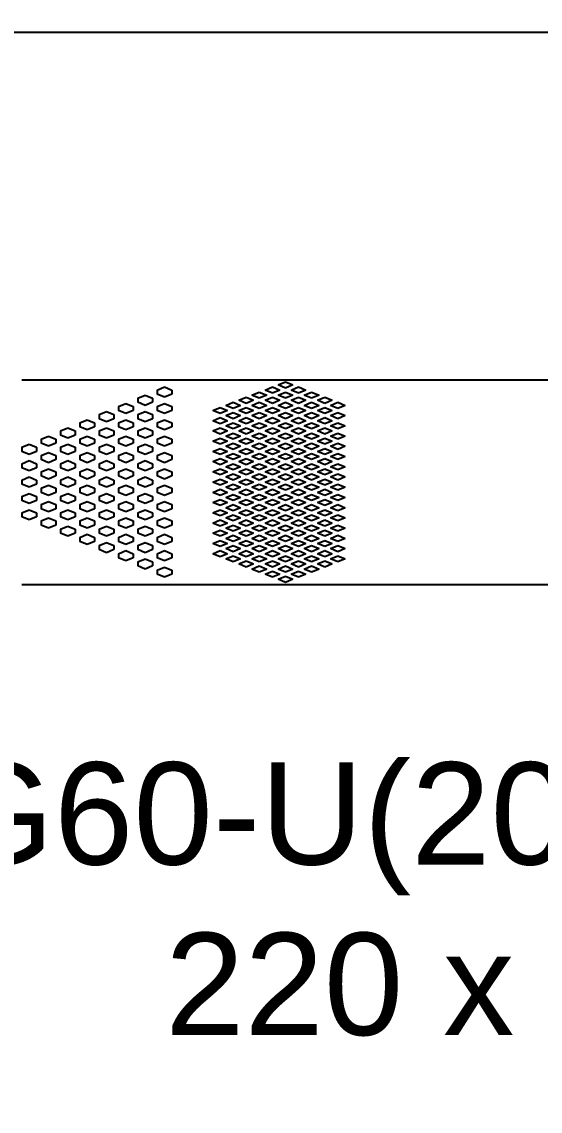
# Model space of a CAD drawing. Header units: inches. Extents: x -271009 to 5700, y -37000 to 38138.
# Drawn here: x -133143 to -130570, y -22660 to -17255 of the extents above; entities that cross this region are included whole.
import ezdxf

# ---------------------------------------------------------------- set-up
doc = ezdxf.new("R2010")
doc.units = ezdxf.units.IN
doc.header["$MEASUREMENT"] = 0
doc.styles.get("Standard").update_dxf_attribs({"font": 'arial.ttf'})

msp = doc.modelspace()

# ---------------------------------------------------------------- linework, layer by layer
for p, q in [((-133143, -19031.3), (-130186.6, -19031.3)), ((-132471.5, -19082), (-132435, -19066.8)), ((-132435, -19066.8), (-132398.5, -19082)), ((-131935.6, -19082), (-131899.1, -19066.8)), ((-131899.1, -19066.8), (-131862.5, -19082)), ((-131870.7, -19056.6), (-131834.1, -19041.4)), ((-131834.1, -19071.9), (-131870.7, -19056.6)), ((-131834.1, -19041.4), (-131797.6, -19056.6)), ((-131797.6, -19056.6), (-131834.1, -19071.9)), ((-131805.7, -19082), (-131769.2, -19066.8)), ((-131769.2, -19066.8), (-131732.6, -19082)), ((-132567.4, -19122.6), (-132530.9, -19107.4)), ((-132567.4, -19122.6), (-132567.4, -19142.9)), ((-132530.9, -19107.4), (-132494.4, -19122.6)), ((-132494.4, -19122.6), (-132494.4, -19142.9)), ((-132471.5, -19082), (-132471.5, -19102.3)), ((-132435, -19117.5), (-132471.5, -19102.3)), ((-132398.5, -19102.3), (-132435, -19117.5)), ((-132398.5, -19082), (-132398.5, -19102.3)), ((-132065.5, -19132.8), (-132029, -19117.5)), ((-132029, -19148), (-132065.5, -19132.8)), ((-132029, -19117.5), (-131992.5, -19132.8)), ((-131992.5, -19132.8), (-132029, -19148)), ((-132000.6, -19107.4), (-131964, -19092.2)), ((-131964, -19122.6), (-132000.6, -19107.4)), ((-131964, -19092.2), (-131927.5, -19107.4)), ((-131927.5, -19107.4), (-131964, -19122.6)), ((-131899.1, -19097.2), (-131935.6, -19082)), ((-131935.6, -19132.8), (-131899.1, -19117.5)), ((-131899.1, -19148), (-131935.6, -19132.8)), ((-131862.5, -19082), (-131899.1, -19097.2)), ((-131899.1, -19117.5), (-131862.5, -19132.8)), ((-131862.5, -19132.8), (-131899.1, -19148)), ((-131870.7, -19107.4), (-131834.1, -19092.2)), ((-131834.1, -19122.6), (-131870.7, -19107.4)), ((-131834.1, -19092.2), (-131797.6, -19107.4)), ((-131797.6, -19107.4), (-131834.1, -19122.6)), ((-131769.2, -19097.2), (-131805.7, -19082)), ((-131805.7, -19132.8), (-131769.2, -19117.5)), ((-131769.2, -19148), (-131805.7, -19132.8)), ((-131732.6, -19082), (-131769.2, -19097.2)), ((-131769.2, -19117.5), (-131732.6, -19132.8)), ((-131732.6, -19132.8), (-131769.2, -19148)), ((-131740.7, -19107.4), (-131704.2, -19092.2)), ((-131704.2, -19122.6), (-131740.7, -19107.4)), ((-131704.2, -19092.2), (-131667.7, -19107.4)), ((-131667.7, -19107.4), (-131704.2, -19122.6)), ((-131675.8, -19132.8), (-131639.2, -19117.5)), ((-131639.2, -19148), (-131675.8, -19132.8)), ((-131639.2, -19117.5), (-131602.7, -19132.8)), ((-131602.7, -19132.8), (-131639.2, -19148)), ((-132663.4, -19163.2), (-132626.8, -19148)), ((-132663.4, -19163.2), (-132663.4, -19183.5)), ((-132626.8, -19198.7), (-132663.4, -19183.5)), ((-132626.8, -19148), (-132590.3, -19163.2)), ((-132590.3, -19183.5), (-132626.8, -19198.7)), ((-132590.3, -19163.2), (-132590.3, -19183.5)), ((-132530.9, -19158.1), (-132567.4, -19142.9)), ((-132494.4, -19142.9), (-132530.9, -19158.1)), ((-132471.5, -19163.2), (-132435, -19148)), ((-132471.5, -19163.2), (-132471.5, -19183.5)), ((-132435, -19198.7), (-132471.5, -19183.5)), ((-132435, -19148), (-132398.5, -19163.2)), ((-132398.5, -19183.5), (-132435, -19198.7)), ((-132398.5, -19163.2), (-132398.5, -19183.5)), ((-132195.5, -19183.5), (-132158.9, -19168.3)), ((-132158.9, -19198.7), (-132195.5, -19183.5)), ((-132158.9, -19168.3), (-132122.4, -19183.5)), ((-132122.4, -19183.5), (-132158.9, -19198.7)), ((-132130.5, -19158.1), (-132094, -19142.9)), ((-132094, -19173.4), (-132130.5, -19158.1)), ((-132094, -19142.9), (-132057.4, -19158.1)), ((-132057.4, -19158.1), (-132094, -19173.4)), ((-132065.5, -19183.5), (-132029, -19168.3)), ((-132029, -19198.7), (-132065.5, -19183.5)), ((-132029, -19168.3), (-131992.5, -19183.5)), ((-131992.5, -19183.5), (-132029, -19198.7)), ((-132000.6, -19158.1), (-131964, -19142.9)), ((-131964, -19173.4), (-132000.6, -19158.1)), ((-131964, -19142.9), (-131927.5, -19158.1)), ((-131927.5, -19158.1), (-131964, -19173.4)), ((-131935.6, -19183.5), (-131899.1, -19168.3)), ((-131899.1, -19198.7), (-131935.6, -19183.5)), ((-131899.1, -19168.3), (-131862.5, -19183.5)), ((-131862.5, -19183.5), (-131899.1, -19198.7)), ((-131870.7, -19158.1), (-131834.1, -19142.9)), ((-131834.1, -19173.4), (-131870.7, -19158.1)), ((-131834.1, -19142.9), (-131797.6, -19158.1)), ((-131797.6, -19158.1), (-131834.1, -19173.4)), ((-131805.7, -19183.5), (-131769.2, -19168.3)), ((-131769.2, -19198.7), (-131805.7, -19183.5)), ((-131769.2, -19168.3), (-131732.6, -19183.5)), ((-131732.6, -19183.5), (-131769.2, -19198.7)), ((-131740.7, -19158.1), (-131704.2, -19142.9)), ((-131704.2, -19173.4), (-131740.7, -19158.1)), ((-131704.2, -19142.9), (-131667.7, -19158.1)), ((-131667.7, -19158.1), (-131704.2, -19173.4)), ((-131675.8, -19183.5), (-131639.2, -19168.3)), ((-131639.2, -19198.7), (-131675.8, -19183.5)), ((-131639.2, -19168.3), (-131602.7, -19183.5)), ((-131602.7, -19183.5), (-131639.2, -19198.7)), ((-131610.8, -19158.1), (-131574.3, -19142.9)), ((-131574.3, -19173.4), (-131610.8, -19158.1)), ((-131574.3, -19142.9), (-131537.7, -19158.1)), ((-131537.7, -19158.1), (-131574.3, -19173.4)), ((-132855.2, -19244.4), (-132818.7, -19229.2)), ((-132818.7, -19229.2), (-132782.1, -19244.4)), ((-132759.3, -19203.8), (-132722.7, -19188.6)), ((-132759.3, -19203.8), (-132759.3, -19224.1)), ((-132722.7, -19239.3), (-132759.3, -19224.1)), ((-132722.7, -19188.6), (-132686.2, -19203.8)), ((-132686.2, -19224.1), (-132722.7, -19239.3)), ((-132686.2, -19203.8), (-132686.2, -19224.1)), ((-132663.4, -19244.4), (-132626.8, -19229.2)), ((-132626.8, -19229.2), (-132590.3, -19244.4)), ((-132567.4, -19203.8), (-132530.9, -19188.6)), ((-132567.4, -19203.8), (-132567.4, -19224.1)), ((-132530.9, -19239.3), (-132567.4, -19224.1)), ((-132530.9, -19188.6), (-132494.4, -19203.8)), ((-132494.4, -19224.1), (-132530.9, -19239.3)), ((-132494.4, -19203.8), (-132494.4, -19224.1)), ((-132471.5, -19244.4), (-132435, -19229.2)), ((-132435, -19229.2), (-132398.5, -19244.4)), ((-132195.5, -19234.3), (-132158.9, -19219)), ((-132158.9, -19249.5), (-132195.5, -19234.3)), ((-132158.9, -19219), (-132122.4, -19234.3)), ((-132122.4, -19234.3), (-132158.9, -19249.5)), ((-132130.5, -19208.9), (-132094, -19193.7)), ((-132094, -19224.1), (-132130.5, -19208.9)), ((-132094, -19193.7), (-132057.4, -19208.9)), ((-132057.4, -19208.9), (-132094, -19224.1)), ((-132065.5, -19234.3), (-132029, -19219)), ((-132029, -19249.5), (-132065.5, -19234.3)), ((-132029, -19219), (-131992.5, -19234.3)), ((-131992.5, -19234.3), (-132029, -19249.5)), ((-132000.6, -19208.9), (-131964, -19193.7)), ((-131964, -19224.1), (-132000.6, -19208.9)), ((-131964, -19193.7), (-131927.5, -19208.9)), ((-131927.5, -19208.9), (-131964, -19224.1)), ((-131935.6, -19234.3), (-131899.1, -19219)), ((-131899.1, -19249.5), (-131935.6, -19234.3)), ((-131899.1, -19219), (-131862.5, -19234.3)), ((-131862.5, -19234.3), (-131899.1, -19249.5)), ((-131870.7, -19208.9), (-131834.1, -19193.7)), ((-131834.1, -19224.1), (-131870.7, -19208.9)), ((-131834.1, -19193.7), (-131797.6, -19208.9)), ((-131797.6, -19208.9), (-131834.1, -19224.1)), ((-131805.7, -19234.3), (-131769.2, -19219)), ((-131769.2, -19249.5), (-131805.7, -19234.3)), ((-131769.2, -19219), (-131732.6, -19234.3)), ((-131732.6, -19234.3), (-131769.2, -19249.5)), ((-131740.7, -19208.9), (-131704.2, -19193.7)), ((-131704.2, -19224.1), (-131740.7, -19208.9)), ((-131704.2, -19193.7), (-131667.7, -19208.9)), ((-131667.7, -19208.9), (-131704.2, -19224.1)), ((-131675.8, -19234.3), (-131639.2, -19219)), ((-131639.2, -19249.5), (-131675.8, -19234.3)), ((-131639.2, -19219), (-131602.7, -19234.3)), ((-131602.7, -19234.3), (-131639.2, -19249.5)), ((-131610.8, -19208.9), (-131574.3, -19193.7)), ((-131574.3, -19224.1), (-131610.8, -19208.9)), ((-131574.3, -19193.7), (-131537.7, -19208.9)), ((-131537.7, -19208.9), (-131574.3, -19224.1)), ((-132951.1, -19285), (-132914.6, -19269.8)), ((-132951.1, -19285), (-132951.1, -19305.3)), ((-132914.6, -19269.8), (-132878, -19285)), ((-132878, -19285), (-132878, -19305.3)), ((-132855.2, -19244.4), (-132855.2, -19264.7)), ((-132818.7, -19279.9), (-132855.2, -19264.7)), ((-132782.1, -19264.7), (-132818.7, -19279.9)), ((-132782.1, -19244.4), (-132782.1, -19264.7)), ((-132759.3, -19285), (-132722.7, -19269.8)), ((-132759.3, -19285), (-132759.3, -19305.3)), ((-132722.7, -19269.8), (-132686.2, -19285)), ((-132686.2, -19285), (-132686.2, -19305.3)), ((-132663.4, -19244.4), (-132663.4, -19264.7)), ((-132626.8, -19279.9), (-132663.4, -19264.7)), ((-132590.3, -19264.7), (-132626.8, -19279.9)), ((-132590.3, -19244.4), (-132590.3, -19264.7)), ((-132567.4, -19285), (-132530.9, -19269.8)), ((-132567.4, -19285), (-132567.4, -19305.3)), ((-132530.9, -19269.8), (-132494.4, -19285)), ((-132494.4, -19285), (-132494.4, -19305.3)), ((-132471.5, -19244.4), (-132471.5, -19264.7)), ((-132435, -19279.9), (-132471.5, -19264.7)), ((-132398.5, -19264.7), (-132435, -19279.9)), ((-132398.5, -19244.4), (-132398.5, -19264.7)), ((-132195.5, -19285), (-132158.9, -19269.8)), ((-132158.9, -19300.2), (-132195.5, -19285)), ((-132158.9, -19269.8), (-132122.4, -19285)), ((-132122.4, -19285), (-132158.9, -19300.2)), ((-132130.5, -19259.6), (-132094, -19244.4)), ((-132094, -19274.9), (-132130.5, -19259.6)), ((-132130.5, -19310.4), (-132094, -19295.2)), ((-132094, -19244.4), (-132057.4, -19259.6)), ((-132057.4, -19259.6), (-132094, -19274.9)), ((-132094, -19295.2), (-132057.4, -19310.4)), ((-132065.5, -19285), (-132029, -19269.8)), ((-132029, -19300.2), (-132065.5, -19285)), ((-132029, -19269.8), (-131992.5, -19285)), ((-131992.5, -19285), (-132029, -19300.2)), ((-132000.6, -19259.6), (-131964, -19244.4)), ((-131964, -19274.9), (-132000.6, -19259.6)), ((-132000.6, -19310.4), (-131964, -19295.2)), ((-131964, -19244.4), (-131927.5, -19259.6)), ((-131927.5, -19259.6), (-131964, -19274.9)), ((-131964, -19295.2), (-131927.5, -19310.4)), ((-131935.6, -19285), (-131899.1, -19269.8)), ((-131899.1, -19300.2), (-131935.6, -19285)), ((-131899.1, -19269.8), (-131862.5, -19285)), ((-131862.5, -19285), (-131899.1, -19300.2)), ((-131870.7, -19259.6), (-131834.1, -19244.4)), ((-131834.1, -19274.9), (-131870.7, -19259.6)), ((-131870.7, -19310.4), (-131834.1, -19295.2)), ((-131834.1, -19244.4), (-131797.6, -19259.6)), ((-131797.6, -19259.6), (-131834.1, -19274.9)), ((-131834.1, -19295.2), (-131797.6, -19310.4)), ((-131805.7, -19285), (-131769.2, -19269.8)), ((-131769.2, -19300.2), (-131805.7, -19285)), ((-131769.2, -19269.8), (-131732.6, -19285)), ((-131732.6, -19285), (-131769.2, -19300.2)), ((-131740.7, -19259.6), (-131704.2, -19244.4)), ((-131704.2, -19274.9), (-131740.7, -19259.6)), ((-131740.7, -19310.4), (-131704.2, -19295.2)), ((-131704.2, -19244.4), (-131667.7, -19259.6)), ((-131667.7, -19259.6), (-131704.2, -19274.9)), ((-131704.2, -19295.2), (-131667.7, -19310.4)), ((-131675.8, -19285), (-131639.2, -19269.8)), ((-131639.2, -19300.2), (-131675.8, -19285)), ((-131639.2, -19269.8), (-131602.7, -19285)), ((-131602.7, -19285), (-131639.2, -19300.2)), ((-131610.8, -19259.6), (-131574.3, -19244.4)), ((-131574.3, -19274.9), (-131610.8, -19259.6)), ((-131610.8, -19310.4), (-131574.3, -19295.2)), ((-131574.3, -19244.4), (-131537.7, -19259.6)), ((-131537.7, -19259.6), (-131574.3, -19274.9)), ((-131574.3, -19295.2), (-131537.7, -19310.4)), ((-133047, -19325.6), (-133010.5, -19310.4)), ((-133047, -19325.6), (-133047, -19345.9)), ((-133010.5, -19361.1), (-133047, -19345.9)), ((-133010.5, -19310.4), (-132974, -19325.6)), ((-132974, -19345.9), (-133010.5, -19361.1)), ((-132974, -19325.6), (-132974, -19345.9)), ((-132914.6, -19320.5), (-132951.1, -19305.3)), ((-132878, -19305.3), (-132914.6, -19320.5)), ((-132855.2, -19325.6), (-132818.7, -19310.4)), ((-132855.2, -19325.6), (-132855.2, -19345.9)), ((-132818.7, -19361.1), (-132855.2, -19345.9)), ((-132818.7, -19310.4), (-132782.1, -19325.6)), ((-132782.1, -19345.9), (-132818.7, -19361.1)), ((-132782.1, -19325.6), (-132782.1, -19345.9)), ((-132722.7, -19320.5), (-132759.3, -19305.3)), ((-132686.2, -19305.3), (-132722.7, -19320.5)), ((-132663.4, -19325.6), (-132626.8, -19310.4)), ((-132663.4, -19325.6), (-132663.4, -19345.9)), ((-132626.8, -19361.1), (-132663.4, -19345.9)), ((-132626.8, -19310.4), (-132590.3, -19325.6)), ((-132590.3, -19345.9), (-132626.8, -19361.1)), ((-132590.3, -19325.6), (-132590.3, -19345.9)), ((-132530.9, -19320.5), (-132567.4, -19305.3)), ((-132494.4, -19305.3), (-132530.9, -19320.5)), ((-132471.5, -19325.6), (-132435, -19310.4)), ((-132471.5, -19325.6), (-132471.5, -19345.9)), ((-132435, -19361.1), (-132471.5, -19345.9)), ((-132435, -19310.4), (-132398.5, -19325.6)), ((-132398.5, -19345.9), (-132435, -19361.1)), ((-132398.5, -19325.6), (-132398.5, -19345.9)), ((-132195.5, -19335.8), (-132158.9, -19320.5)), ((-132158.9, -19351), (-132195.5, -19335.8)), ((-132158.9, -19320.5), (-132122.4, -19335.8)), ((-132122.4, -19335.8), (-132158.9, -19351)), ((-132094, -19325.6), (-132130.5, -19310.4)), ((-132130.5, -19361.1), (-132094, -19345.9)), ((-132057.4, -19310.4), (-132094, -19325.6)), ((-132094, -19345.9), (-132057.4, -19361.1)), ((-132065.5, -19335.8), (-132029, -19320.5)), ((-132029, -19351), (-132065.5, -19335.8)), ((-132029, -19320.5), (-131992.5, -19335.8)), ((-131992.5, -19335.8), (-132029, -19351)), ((-131964, -19325.6), (-132000.6, -19310.4)), ((-132000.6, -19361.1), (-131964, -19345.9)), ((-131927.5, -19310.4), (-131964, -19325.6)), ((-131964, -19345.9), (-131927.5, -19361.1)), ((-131935.6, -19335.8), (-131899.1, -19320.5)), ((-131899.1, -19351), (-131935.6, -19335.8)), ((-131899.1, -19320.5), (-131862.5, -19335.8)), ((-131862.5, -19335.8), (-131899.1, -19351)), ((-131834.1, -19325.6), (-131870.7, -19310.4)), ((-131870.7, -19361.1), (-131834.1, -19345.9)), ((-131797.6, -19310.4), (-131834.1, -19325.6)), ((-131834.1, -19345.9), (-131797.6, -19361.1)), ((-131805.7, -19335.8), (-131769.2, -19320.5)), ((-131769.2, -19351), (-131805.7, -19335.8)), ((-131769.2, -19320.5), (-131732.6, -19335.8)), ((-131732.6, -19335.8), (-131769.2, -19351)), ((-131704.2, -19325.6), (-131740.7, -19310.4)), ((-131740.7, -19361.1), (-131704.2, -19345.9)), ((-131667.7, -19310.4), (-131704.2, -19325.6)), ((-131704.2, -19345.9), (-131667.7, -19361.1)), ((-131675.8, -19335.8), (-131639.2, -19320.5)), ((-131639.2, -19351), (-131675.8, -19335.8)), ((-131639.2, -19320.5), (-131602.7, -19335.8)), ((-131602.7, -19335.8), (-131639.2, -19351)), ((-131574.3, -19325.6), (-131610.8, -19310.4)), ((-131610.8, -19361.1), (-131574.3, -19345.9)), ((-131537.7, -19310.4), (-131574.3, -19325.6)), ((-131574.3, -19345.9), (-131537.7, -19361.1)), ((-133143, -19366.2), (-133106.4, -19351)), ((-133143, -19366.2), (-133143, -19386.5)), ((-133106.4, -19401.7), (-133143, -19386.5)), ((-133106.4, -19351), (-133069.9, -19366.2)), ((-133069.9, -19386.5), (-133106.4, -19401.7)), ((-133069.9, -19366.2), (-133069.9, -19386.5)), ((-133047, -19406.8), (-133010.5, -19391.6)), ((-133010.5, -19391.6), (-132974, -19406.8)), ((-132951.1, -19366.2), (-132914.6, -19351)), ((-132951.1, -19366.2), (-132951.1, -19386.5)), ((-132914.6, -19401.7), (-132951.1, -19386.5)), ((-132914.6, -19351), (-132878, -19366.2)), ((-132878, -19386.5), (-132914.6, -19401.7)), ((-132878, -19366.2), (-132878, -19386.5)), ((-132855.2, -19406.8), (-132818.7, -19391.6)), ((-132818.7, -19391.6), (-132782.1, -19406.8)), ((-132759.3, -19366.2), (-132722.7, -19351)), ((-132759.3, -19366.2), (-132759.3, -19386.5)), ((-132722.7, -19401.7), (-132759.3, -19386.5)), ((-132722.7, -19351), (-132686.2, -19366.2)), ((-132686.2, -19386.5), (-132722.7, -19401.7)), ((-132686.2, -19366.2), (-132686.2, -19386.5)), ((-132663.4, -19406.8), (-132626.8, -19391.6)), ((-132626.8, -19391.6), (-132590.3, -19406.8)), ((-132567.4, -19366.2), (-132530.9, -19351)), ((-132567.4, -19366.2), (-132567.4, -19386.5)), ((-132530.9, -19401.7), (-132567.4, -19386.5)), ((-132530.9, -19351), (-132494.4, -19366.2)), ((-132494.4, -19386.5), (-132530.9, -19401.7)), ((-132494.4, -19366.2), (-132494.4, -19386.5)), ((-132471.5, -19406.8), (-132435, -19391.6)), ((-132435, -19391.6), (-132398.5, -19406.8)), ((-132195.5, -19386.5), (-132158.9, -19371.3)), ((-132158.9, -19401.7), (-132195.5, -19386.5)), ((-132158.9, -19371.3), (-132122.4, -19386.5)), ((-132122.4, -19386.5), (-132158.9, -19401.7)), ((-132094, -19376.4), (-132130.5, -19361.1)), ((-132130.5, -19411.9), (-132094, -19396.7)), ((-132057.4, -19361.1), (-132094, -19376.4)), ((-132094, -19396.7), (-132057.4, -19411.9)), ((-132065.5, -19386.5), (-132029, -19371.3)), ((-132029, -19401.7), (-132065.5, -19386.5)), ((-132029, -19371.3), (-131992.5, -19386.5)), ((-131992.5, -19386.5), (-132029, -19401.7)), ((-131964, -19376.4), (-132000.6, -19361.1)), ((-132000.6, -19411.9), (-131964, -19396.7)), ((-131927.5, -19361.1), (-131964, -19376.4)), ((-131964, -19396.7), (-131927.5, -19411.9)), ((-131935.6, -19386.5), (-131899.1, -19371.3)), ((-131899.1, -19401.7), (-131935.6, -19386.5)), ((-131899.1, -19371.3), (-131862.5, -19386.5)), ((-131862.5, -19386.5), (-131899.1, -19401.7)), ((-131834.1, -19376.4), (-131870.7, -19361.1)), ((-131870.7, -19411.9), (-131834.1, -19396.7)), ((-131797.6, -19361.1), (-131834.1, -19376.4)), ((-131834.1, -19396.7), (-131797.6, -19411.9)), ((-131805.7, -19386.5), (-131769.2, -19371.3)), ((-131769.2, -19401.7), (-131805.7, -19386.5)), ((-131769.2, -19371.3), (-131732.6, -19386.5)), ((-131732.6, -19386.5), (-131769.2, -19401.7)), ((-131704.2, -19376.4), (-131740.7, -19361.1)), ((-131740.7, -19411.9), (-131704.2, -19396.7)), ((-131667.7, -19361.1), (-131704.2, -19376.4)), ((-131704.2, -19396.7), (-131667.7, -19411.9)), ((-131675.8, -19386.5), (-131639.2, -19371.3)), ((-131639.2, -19401.7), (-131675.8, -19386.5)), ((-131639.2, -19371.3), (-131602.7, -19386.5)), ((-131602.7, -19386.5), (-131639.2, -19401.7)), ((-131574.3, -19376.4), (-131610.8, -19361.1)), ((-131610.8, -19411.9), (-131574.3, -19396.7)), ((-131537.7, -19361.1), (-131574.3, -19376.4)), ((-131574.3, -19396.7), (-131537.7, -19411.9)), ((-133143, -19447.4), (-133106.4, -19432.2)), ((-133143, -19447.4), (-133143, -19467.7)), ((-133106.4, -19432.2), (-133069.9, -19447.4)), ((-133069.9, -19447.4), (-133069.9, -19467.7)), ((-133047, -19406.8), (-133047, -19427.1)), ((-133010.5, -19442.3), (-133047, -19427.1)), ((-132974, -19427.1), (-133010.5, -19442.3)), ((-132974, -19406.8), (-132974, -19427.1)), ((-132951.1, -19447.4), (-132914.6, -19432.2)), ((-132951.1, -19447.4), (-132951.1, -19467.7)), ((-132914.6, -19432.2), (-132878, -19447.4)), ((-132878, -19447.4), (-132878, -19467.7)), ((-132855.2, -19406.8), (-132855.2, -19427.1)), ((-132818.7, -19442.3), (-132855.2, -19427.1)), ((-132782.1, -19427.1), (-132818.7, -19442.3)), ((-132782.1, -19406.8), (-132782.1, -19427.1)), ((-132759.3, -19447.4), (-132722.7, -19432.2)), ((-132759.3, -19447.4), (-132759.3, -19467.7)), ((-132722.7, -19432.2), (-132686.2, -19447.4)), ((-132686.2, -19447.4), (-132686.2, -19467.7)), ((-132663.4, -19406.8), (-132663.4, -19427.1)), ((-132626.8, -19442.3), (-132663.4, -19427.1)), ((-132590.3, -19427.1), (-132626.8, -19442.3)), ((-132590.3, -19406.8), (-132590.3, -19427.1)), ((-132567.4, -19447.4), (-132530.9, -19432.2)), ((-132567.4, -19447.4), (-132567.4, -19467.7)), ((-132530.9, -19432.2), (-132494.4, -19447.4)), ((-132494.4, -19447.4), (-132494.4, -19467.7)), ((-132471.5, -19406.8), (-132471.5, -19427.1)), ((-132435, -19442.3), (-132471.5, -19427.1)), ((-132398.5, -19427.1), (-132435, -19442.3)), ((-132398.5, -19406.8), (-132398.5, -19427.1)), ((-132195.5, -19437.3), (-132158.9, -19422)), ((-132158.9, -19452.5), (-132195.5, -19437.3)), ((-132158.9, -19422), (-132122.4, -19437.3)), ((-132122.4, -19437.3), (-132158.9, -19452.5)), ((-132094, -19427.1), (-132130.5, -19411.9)), ((-132130.5, -19462.6), (-132094, -19447.4)), ((-132057.4, -19411.9), (-132094, -19427.1)), ((-132094, -19447.4), (-132057.4, -19462.6)), ((-132065.5, -19437.3), (-132029, -19422)), ((-132029, -19452.5), (-132065.5, -19437.3)), ((-132029, -19422), (-131992.5, -19437.3)), ((-131992.5, -19437.3), (-132029, -19452.5)), ((-131964, -19427.1), (-132000.6, -19411.9)), ((-132000.6, -19462.6), (-131964, -19447.4)), ((-131927.5, -19411.9), (-131964, -19427.1)), ((-131964, -19447.4), (-131927.5, -19462.6)), ((-131935.6, -19437.3), (-131899.1, -19422)), ((-131899.1, -19452.5), (-131935.6, -19437.3)), ((-131899.1, -19422), (-131862.5, -19437.3)), ((-131862.5, -19437.3), (-131899.1, -19452.5)), ((-131834.1, -19427.1), (-131870.7, -19411.9)), ((-131870.7, -19462.6), (-131834.1, -19447.4)), ((-131797.6, -19411.9), (-131834.1, -19427.1)), ((-131834.1, -19447.4), (-131797.6, -19462.6)), ((-131805.7, -19437.3), (-131769.2, -19422)), ((-131769.2, -19452.5), (-131805.7, -19437.3)), ((-131769.2, -19422), (-131732.6, -19437.3)), ((-131732.6, -19437.3), (-131769.2, -19452.5)), ((-131704.2, -19427.1), (-131740.7, -19411.9)), ((-131740.7, -19462.6), (-131704.2, -19447.4)), ((-131667.7, -19411.9), (-131704.2, -19427.1)), ((-131704.2, -19447.4), (-131667.7, -19462.6)), ((-131675.8, -19437.3), (-131639.2, -19422)), ((-131639.2, -19452.5), (-131675.8, -19437.3)), ((-131639.2, -19422), (-131602.7, -19437.3)), ((-131602.7, -19437.3), (-131639.2, -19452.5)), ((-131574.3, -19427.1), (-131610.8, -19411.9)), ((-131610.8, -19462.6), (-131574.3, -19447.4)), ((-131537.7, -19411.9), (-131574.3, -19427.1)), ((-131574.3, -19447.4), (-131537.7, -19462.6)), ((-133106.4, -19482.9), (-133143, -19467.7)), ((-133069.9, -19467.7), (-133106.4, -19482.9)), ((-133047, -19488), (-133010.5, -19472.8)), ((-133047, -19488), (-133047, -19508.3)), ((-133010.5, -19523.5), (-133047, -19508.3)), ((-133010.5, -19472.8), (-132974, -19488)), ((-132974, -19508.3), (-133010.5, -19523.5)), ((-132974, -19488), (-132974, -19508.3)), ((-132914.6, -19482.9), (-132951.1, -19467.7)), ((-132878, -19467.7), (-132914.6, -19482.9)), ((-132855.2, -19488), (-132818.7, -19472.8)), ((-132855.2, -19488), (-132855.2, -19508.3)), ((-132818.7, -19523.5), (-132855.2, -19508.3)), ((-132818.7, -19472.8), (-132782.1, -19488)), ((-132782.1, -19508.3), (-132818.7, -19523.5)), ((-132782.1, -19488), (-132782.1, -19508.3)), ((-132722.7, -19482.9), (-132759.3, -19467.7)), ((-132686.2, -19467.7), (-132722.7, -19482.9)), ((-132663.4, -19488), (-132626.8, -19472.8)), ((-132663.4, -19488), (-132663.4, -19508.3)), ((-132626.8, -19523.5), (-132663.4, -19508.3)), ((-132626.8, -19472.8), (-132590.3, -19488)), ((-132590.3, -19508.3), (-132626.8, -19523.5)), ((-132590.3, -19488), (-132590.3, -19508.3)), ((-132530.9, -19482.9), (-132567.4, -19467.7)), ((-132494.4, -19467.7), (-132530.9, -19482.9)), ((-132471.5, -19488), (-132435, -19472.8)), ((-132471.5, -19488), (-132471.5, -19508.3)), ((-132435, -19523.5), (-132471.5, -19508.3)), ((-132435, -19472.8), (-132398.5, -19488)), ((-132398.5, -19508.3), (-132435, -19523.5)), ((-132398.5, -19488), (-132398.5, -19508.3)), ((-132195.5, -19488), (-132158.9, -19472.8)), ((-132158.9, -19503.2), (-132195.5, -19488)), ((-132158.9, -19472.8), (-132122.4, -19488)), ((-132122.4, -19488), (-132158.9, -19503.2)), ((-132094, -19477.9), (-132130.5, -19462.6)), ((-132130.5, -19513.4), (-132094, -19498.2)), ((-132057.4, -19462.6), (-132094, -19477.9)), ((-132094, -19498.2), (-132057.4, -19513.4)), ((-132065.5, -19488), (-132029, -19472.8)), ((-132029, -19503.2), (-132065.5, -19488)), ((-132029, -19472.8), (-131992.5, -19488)), ((-131992.5, -19488), (-132029, -19503.2)), ((-131964, -19477.9), (-132000.6, -19462.6)), ((-132000.6, -19513.4), (-131964, -19498.2)), ((-131927.5, -19462.6), (-131964, -19477.9)), ((-131964, -19498.2), (-131927.5, -19513.4)), ((-131935.6, -19488), (-131899.1, -19472.8)), ((-131899.1, -19503.2), (-131935.6, -19488)), ((-131899.1, -19472.8), (-131862.5, -19488)), ((-131862.5, -19488), (-131899.1, -19503.2)), ((-131834.1, -19477.9), (-131870.7, -19462.6)), ((-131870.7, -19513.4), (-131834.1, -19498.2)), ((-131797.6, -19462.6), (-131834.1, -19477.9)), ((-131834.1, -19498.2), (-131797.6, -19513.4)), ((-131805.7, -19488), (-131769.2, -19472.8)), ((-131769.2, -19503.2), (-131805.7, -19488)), ((-131769.2, -19472.8), (-131732.6, -19488)), ((-131732.6, -19488), (-131769.2, -19503.2)), ((-131704.2, -19477.9), (-131740.7, -19462.6)), ((-131740.7, -19513.4), (-131704.2, -19498.2)), ((-131667.7, -19462.6), (-131704.2, -19477.9)), ((-131704.2, -19498.2), (-131667.7, -19513.4)), ((-131675.8, -19488), (-131639.2, -19472.8)), ((-131639.2, -19503.2), (-131675.8, -19488)), ((-131639.2, -19472.8), (-131602.7, -19488)), ((-131602.7, -19488), (-131639.2, -19503.2)), ((-131574.3, -19477.9), (-131610.8, -19462.6)), ((-131610.8, -19513.4), (-131574.3, -19498.2)), ((-131537.7, -19462.6), (-131574.3, -19477.9)), ((-131574.3, -19498.2), (-131537.7, -19513.4)), ((-133143, -19528.6), (-133106.4, -19513.4)), ((-133143, -19528.6), (-133143, -19548.9)), ((-133106.4, -19564.1), (-133143, -19548.9)), ((-133106.4, -19513.4), (-133069.9, -19528.6)), ((-133069.9, -19548.9), (-133106.4, -19564.1)), ((-133069.9, -19528.6), (-133069.9, -19548.9)), ((-133047, -19569.2), (-133010.5, -19554)), ((-133010.5, -19554), (-132974, -19569.2)), ((-132951.1, -19528.6), (-132914.6, -19513.4)), ((-132951.1, -19528.6), (-132951.1, -19548.9)), ((-132914.6, -19564.1), (-132951.1, -19548.9)), ((-132914.6, -19513.4), (-132878, -19528.6)), ((-132878, -19548.9), (-132914.6, -19564.1)), ((-132878, -19528.6), (-132878, -19548.9)), ((-132855.2, -19569.2), (-132818.7, -19554)), ((-132818.7, -19554), (-132782.1, -19569.2)), ((-132759.3, -19528.6), (-132722.7, -19513.4)), ((-132759.3, -19528.6), (-132759.3, -19548.9)), ((-132722.7, -19564.1), (-132759.3, -19548.9)), ((-132722.7, -19513.4), (-132686.2, -19528.6)), ((-132686.2, -19548.9), (-132722.7, -19564.1)), ((-132686.2, -19528.6), (-132686.2, -19548.9)), ((-132663.4, -19569.2), (-132626.8, -19554)), ((-132626.8, -19554), (-132590.3, -19569.2)), ((-132567.4, -19528.6), (-132530.9, -19513.4)), ((-132567.4, -19528.6), (-132567.4, -19548.9)), ((-132530.9, -19564.1), (-132567.4, -19548.9)), ((-132530.9, -19513.4), (-132494.4, -19528.6)), ((-132494.4, -19548.9), (-132530.9, -19564.1)), ((-132494.4, -19528.6), (-132494.4, -19548.9)), ((-132471.5, -19569.2), (-132435, -19554)), ((-132435, -19554), (-132398.5, -19569.2)), ((-132195.5, -19538.8), (-132158.9, -19523.5)), ((-132158.9, -19554), (-132195.5, -19538.8)), ((-132158.9, -19523.5), (-132122.4, -19538.8)), ((-132122.4, -19538.8), (-132158.9, -19554)), ((-132094, -19528.6), (-132130.5, -19513.4)), ((-132130.5, -19564.1), (-132094, -19548.9)), ((-132094, -19579.4), (-132130.5, -19564.1)), ((-132057.4, -19513.4), (-132094, -19528.6)), ((-132094, -19548.9), (-132057.4, -19564.1)), ((-132057.4, -19564.1), (-132094, -19579.4)), ((-132065.5, -19538.8), (-132029, -19523.5)), ((-132029, -19554), (-132065.5, -19538.8)), ((-132029, -19523.5), (-131992.5, -19538.8)), ((-131992.5, -19538.8), (-132029, -19554)), ((-131964, -19528.6), (-132000.6, -19513.4)), ((-132000.6, -19564.1), (-131964, -19548.9)), ((-131964, -19579.4), (-132000.6, -19564.1)), ((-131927.5, -19513.4), (-131964, -19528.6)), ((-131964, -19548.9), (-131927.5, -19564.1)), ((-131927.5, -19564.1), (-131964, -19579.4)), ((-131935.6, -19538.8), (-131899.1, -19523.5)), ((-131899.1, -19554), (-131935.6, -19538.8)), ((-131899.1, -19523.5), (-131862.5, -19538.8)), ((-131862.5, -19538.8), (-131899.1, -19554)), ((-131834.1, -19528.6), (-131870.7, -19513.4)), ((-131870.7, -19564.1), (-131834.1, -19548.9)), ((-131834.1, -19579.4), (-131870.7, -19564.1)), ((-131797.6, -19513.4), (-131834.1, -19528.6)), ((-131834.1, -19548.9), (-131797.6, -19564.1)), ((-131797.6, -19564.1), (-131834.1, -19579.4)), ((-131805.7, -19538.8), (-131769.2, -19523.5)), ((-131769.2, -19554), (-131805.7, -19538.8)), ((-131769.2, -19523.5), (-131732.6, -19538.8)), ((-131732.6, -19538.8), (-131769.2, -19554)), ((-131704.2, -19528.6), (-131740.7, -19513.4)), ((-131740.7, -19564.1), (-131704.2, -19548.9)), ((-131704.2, -19579.4), (-131740.7, -19564.1)), ((-131667.7, -19513.4), (-131704.2, -19528.6)), ((-131704.2, -19548.9), (-131667.7, -19564.1)), ((-131667.7, -19564.1), (-131704.2, -19579.4)), ((-131675.8, -19538.8), (-131639.2, -19523.5)), ((-131639.2, -19554), (-131675.8, -19538.8)), ((-131639.2, -19523.5), (-131602.7, -19538.8)), ((-131602.7, -19538.8), (-131639.2, -19554)), ((-131574.3, -19528.6), (-131610.8, -19513.4)), ((-131610.8, -19564.1), (-131574.3, -19548.9)), ((-131574.3, -19579.4), (-131610.8, -19564.1)), ((-131537.7, -19513.4), (-131574.3, -19528.6)), ((-131574.3, -19548.9), (-131537.7, -19564.1)), ((-131537.7, -19564.1), (-131574.3, -19579.4)), ((-133143, -19609.8), (-133106.4, -19594.6)), ((-133143, -19609.8), (-133143, -19630.1)), ((-133106.4, -19594.6), (-133069.9, -19609.8)), ((-133069.9, -19609.8), (-133069.9, -19630.1)), ((-133047, -19569.2), (-133047, -19589.5)), ((-133010.5, -19604.7), (-133047, -19589.5)), ((-132974, -19589.5), (-133010.5, -19604.7)), ((-132974, -19569.2), (-132974, -19589.5)), ((-132951.1, -19609.8), (-132914.6, -19594.6)), ((-132951.1, -19609.8), (-132951.1, -19630.1)), ((-132914.6, -19594.6), (-132878, -19609.8)), ((-132878, -19609.8), (-132878, -19630.1)), ((-132855.2, -19569.2), (-132855.2, -19589.5)), ((-132818.7, -19604.7), (-132855.2, -19589.5)), ((-132782.1, -19589.5), (-132818.7, -19604.7)), ((-132782.1, -19569.2), (-132782.1, -19589.5)), ((-132759.3, -19609.8), (-132722.7, -19594.6)), ((-132759.3, -19609.8), (-132759.3, -19630.1)), ((-132722.7, -19594.6), (-132686.2, -19609.8)), ((-132686.2, -19609.8), (-132686.2, -19630.1)), ((-132663.4, -19569.2), (-132663.4, -19589.5)), ((-132626.8, -19604.7), (-132663.4, -19589.5)), ((-132590.3, -19589.5), (-132626.8, -19604.7)), ((-132590.3, -19569.2), (-132590.3, -19589.5)), ((-132567.4, -19609.8), (-132530.9, -19594.6)), ((-132567.4, -19609.8), (-132567.4, -19630.1)), ((-132530.9, -19594.6), (-132494.4, -19609.8)), ((-132494.4, -19609.8), (-132494.4, -19630.1)), ((-132471.5, -19569.2), (-132471.5, -19589.5)), ((-132435, -19604.7), (-132471.5, -19589.5)), ((-132398.5, -19589.5), (-132435, -19604.7)), ((-132398.5, -19569.2), (-132398.5, -19589.5)), ((-132195.5, -19589.5), (-132158.9, -19574.3)), ((-132158.9, -19604.7), (-132195.5, -19589.5)), ((-132158.9, -19574.3), (-132122.4, -19589.5)), ((-132122.4, -19589.5), (-132158.9, -19604.7)), ((-132130.5, -19614.9), (-132094, -19599.7)), ((-132094, -19630.1), (-132130.5, -19614.9)), ((-132094, -19599.7), (-132057.4, -19614.9)), ((-132057.4, -19614.9), (-132094, -19630.1)), ((-132065.5, -19589.5), (-132029, -19574.3)), ((-132029, -19604.7), (-132065.5, -19589.5)), ((-132029, -19574.3), (-131992.5, -19589.5)), ((-131992.5, -19589.5), (-132029, -19604.7)), ((-132000.6, -19614.9), (-131964, -19599.7)), ((-131964, -19630.1), (-132000.6, -19614.9)), ((-131964, -19599.7), (-131927.5, -19614.9)), ((-131927.5, -19614.9), (-131964, -19630.1)), ((-131935.6, -19589.5), (-131899.1, -19574.3)), ((-131899.1, -19604.7), (-131935.6, -19589.5)), ((-131899.1, -19574.3), (-131862.5, -19589.5)), ((-131862.5, -19589.5), (-131899.1, -19604.7)), ((-131870.7, -19614.9), (-131834.1, -19599.7)), ((-131834.1, -19630.1), (-131870.7, -19614.9)), ((-131834.1, -19599.7), (-131797.6, -19614.9)), ((-131797.6, -19614.9), (-131834.1, -19630.1)), ((-131805.7, -19589.5), (-131769.2, -19574.3)), ((-131769.2, -19604.7), (-131805.7, -19589.5)), ((-131769.2, -19574.3), (-131732.6, -19589.5)), ((-131732.6, -19589.5), (-131769.2, -19604.7)), ((-131740.7, -19614.9), (-131704.2, -19599.7)), ((-131704.2, -19630.1), (-131740.7, -19614.9)), ((-131704.2, -19599.7), (-131667.7, -19614.9)), ((-131667.7, -19614.9), (-131704.2, -19630.1)), ((-131675.8, -19589.5), (-131639.2, -19574.3)), ((-131639.2, -19604.7), (-131675.8, -19589.5)), ((-131639.2, -19574.3), (-131602.7, -19589.5)), ((-131602.7, -19589.5), (-131639.2, -19604.7)), ((-131610.8, -19614.9), (-131574.3, -19599.7)), ((-131574.3, -19630.1), (-131610.8, -19614.9)), ((-131574.3, -19599.7), (-131537.7, -19614.9)), ((-131537.7, -19614.9), (-131574.3, -19630.1)), ((-133106.4, -19645.3), (-133143, -19630.1)), ((-133069.9, -19630.1), (-133106.4, -19645.3)), ((-133047, -19650.4), (-133010.5, -19635.2)), ((-133047, -19650.4), (-133047, -19670.7)), ((-133010.5, -19685.9), (-133047, -19670.7)), ((-133010.5, -19635.2), (-132974, -19650.4)), ((-132974, -19670.7), (-133010.5, -19685.9)), ((-132974, -19650.4), (-132974, -19670.7)), ((-132914.6, -19645.3), (-132951.1, -19630.1)), ((-132878, -19630.1), (-132914.6, -19645.3)), ((-132855.2, -19650.4), (-132818.7, -19635.2)), ((-132855.2, -19650.4), (-132855.2, -19670.7)), ((-132818.7, -19685.9), (-132855.2, -19670.7)), ((-132818.7, -19635.2), (-132782.1, -19650.4)), ((-132782.1, -19670.7), (-132818.7, -19685.9)), ((-132782.1, -19650.4), (-132782.1, -19670.7)), ((-132722.7, -19645.3), (-132759.3, -19630.1)), ((-132686.2, -19630.1), (-132722.7, -19645.3)), ((-132663.4, -19650.4), (-132626.8, -19635.2)), ((-132663.4, -19650.4), (-132663.4, -19670.7)), ((-132626.8, -19685.9), (-132663.4, -19670.7)), ((-132626.8, -19635.2), (-132590.3, -19650.4)), ((-132590.3, -19670.7), (-132626.8, -19685.9)), ((-132590.3, -19650.4), (-132590.3, -19670.7)), ((-132530.9, -19645.3), (-132567.4, -19630.1)), ((-132494.4, -19630.1), (-132530.9, -19645.3)), ((-132471.5, -19650.4), (-132435, -19635.2)), ((-132471.5, -19650.4), (-132471.5, -19670.7)), ((-132435, -19685.9), (-132471.5, -19670.7)), ((-132435, -19635.2), (-132398.5, -19650.4)), ((-132398.5, -19670.7), (-132435, -19685.9)), ((-132398.5, -19650.4), (-132398.5, -19670.7)), ((-132195.5, -19640.3), (-132158.9, -19625)), ((-132158.9, -19655.5), (-132195.5, -19640.3)), ((-132158.9, -19625), (-132122.4, -19640.3)), ((-132122.4, -19640.3), (-132158.9, -19655.5)), ((-132130.5, -19665.6), (-132094, -19650.4)), ((-132094, -19680.9), (-132130.5, -19665.6)), ((-132094, -19650.4), (-132057.4, -19665.6)), ((-132057.4, -19665.6), (-132094, -19680.9)), ((-132065.5, -19640.3), (-132029, -19625)), ((-132029, -19655.5), (-132065.5, -19640.3)), ((-132029, -19625), (-131992.5, -19640.3)), ((-131992.5, -19640.3), (-132029, -19655.5)), ((-132000.6, -19665.6), (-131964, -19650.4)), ((-131964, -19680.9), (-132000.6, -19665.6)), ((-131964, -19650.4), (-131927.5, -19665.6)), ((-131927.5, -19665.6), (-131964, -19680.9)), ((-131935.6, -19640.3), (-131899.1, -19625)), ((-131899.1, -19655.5), (-131935.6, -19640.3)), ((-131899.1, -19625), (-131862.5, -19640.3)), ((-131862.5, -19640.3), (-131899.1, -19655.5)), ((-131870.7, -19665.6), (-131834.1, -19650.4)), ((-131834.1, -19680.9), (-131870.7, -19665.6)), ((-131834.1, -19650.4), (-131797.6, -19665.6)), ((-131797.6, -19665.6), (-131834.1, -19680.9)), ((-131805.7, -19640.3), (-131769.2, -19625)), ((-131769.2, -19655.5), (-131805.7, -19640.3)), ((-131769.2, -19625), (-131732.6, -19640.3)), ((-131732.6, -19640.3), (-131769.2, -19655.5)), ((-131740.7, -19665.6), (-131704.2, -19650.4)), ((-131704.2, -19680.9), (-131740.7, -19665.6)), ((-131704.2, -19650.4), (-131667.7, -19665.6)), ((-131667.7, -19665.6), (-131704.2, -19680.9)), ((-131675.8, -19640.3), (-131639.2, -19625)), ((-131639.2, -19655.5), (-131675.8, -19640.3)), ((-131639.2, -19625), (-131602.7, -19640.3)), ((-131602.7, -19640.3), (-131639.2, -19655.5)), ((-131610.8, -19665.6), (-131574.3, -19650.4)), ((-131574.3, -19680.9), (-131610.8, -19665.6)), ((-131574.3, -19650.4), (-131537.7, -19665.6)), ((-131537.7, -19665.6), (-131574.3, -19680.9)), ((-133143, -19691), (-133106.4, -19675.8)), ((-133143, -19691), (-133143, -19711.3)), ((-133106.4, -19726.5), (-133143, -19711.3)), ((-133106.4, -19675.8), (-133069.9, -19691)), ((-133069.9, -19711.3), (-133106.4, -19726.5)), ((-133069.9, -19691), (-133069.9, -19711.3)), ((-133047, -19731.6), (-133010.5, -19716.4)), ((-133010.5, -19716.4), (-132974, -19731.6)), ((-132951.1, -19691), (-132914.6, -19675.8)), ((-132951.1, -19691), (-132951.1, -19711.3)), ((-132914.6, -19726.5), (-132951.1, -19711.3)), ((-132914.6, -19675.8), (-132878, -19691)), ((-132878, -19711.3), (-132914.6, -19726.5)), ((-132878, -19691), (-132878, -19711.3)), ((-132855.2, -19731.6), (-132818.7, -19716.4)), ((-132818.7, -19716.4), (-132782.1, -19731.6)), ((-132759.3, -19691), (-132722.7, -19675.8)), ((-132759.3, -19691), (-132759.3, -19711.3)), ((-132722.7, -19726.5), (-132759.3, -19711.3)), ((-132722.7, -19675.8), (-132686.2, -19691)), ((-132686.2, -19711.3), (-132722.7, -19726.5)), ((-132686.2, -19691), (-132686.2, -19711.3)), ((-132663.4, -19731.6), (-132626.8, -19716.4)), ((-132626.8, -19716.4), (-132590.3, -19731.6)), ((-132567.4, -19691), (-132530.9, -19675.8)), ((-132567.4, -19691), (-132567.4, -19711.3)), ((-132530.9, -19726.5), (-132567.4, -19711.3)), ((-132530.9, -19675.8), (-132494.4, -19691)), ((-132494.4, -19711.3), (-132530.9, -19726.5)), ((-132494.4, -19691), (-132494.4, -19711.3)), ((-132471.5, -19731.6), (-132435, -19716.4)), ((-132435, -19716.4), (-132398.5, -19731.6)), ((-132195.5, -19691), (-132158.9, -19675.8)), ((-132158.9, -19706.2), (-132195.5, -19691)), ((-132195.5, -19741.8), (-132158.9, -19726.5)), ((-132158.9, -19675.8), (-132122.4, -19691)), ((-132122.4, -19691), (-132158.9, -19706.2)), ((-132158.9, -19726.5), (-132122.4, -19741.8)), ((-132130.5, -19716.4), (-132094, -19701.2)), ((-132094, -19731.6), (-132130.5, -19716.4)), ((-132094, -19701.2), (-132057.4, -19716.4)), ((-132057.4, -19716.4), (-132094, -19731.6)), ((-132065.5, -19691), (-132029, -19675.8)), ((-132029, -19706.2), (-132065.5, -19691)), ((-132065.5, -19741.8), (-132029, -19726.5)), ((-132029, -19675.8), (-131992.5, -19691)), ((-131992.5, -19691), (-132029, -19706.2)), ((-132029, -19726.5), (-131992.5, -19741.8)), ((-132000.6, -19716.4), (-131964, -19701.2)), ((-131964, -19731.6), (-132000.6, -19716.4)), ((-131964, -19701.2), (-131927.5, -19716.4)), ((-131927.5, -19716.4), (-131964, -19731.6)), ((-131935.6, -19691), (-131899.1, -19675.8)), ((-131899.1, -19706.2), (-131935.6, -19691)), ((-131935.6, -19741.8), (-131899.1, -19726.5)), ((-131899.1, -19675.8), (-131862.5, -19691)), ((-131862.5, -19691), (-131899.1, -19706.2)), ((-131899.1, -19726.5), (-131862.5, -19741.8)), ((-131870.7, -19716.4), (-131834.1, -19701.2)), ((-131834.1, -19731.6), (-131870.7, -19716.4)), ((-131834.1, -19701.2), (-131797.6, -19716.4)), ((-131797.6, -19716.4), (-131834.1, -19731.6)), ((-131805.7, -19691), (-131769.2, -19675.8)), ((-131769.2, -19706.2), (-131805.7, -19691)), ((-131805.7, -19741.8), (-131769.2, -19726.5)), ((-131769.2, -19675.8), (-131732.6, -19691)), ((-131732.6, -19691), (-131769.2, -19706.2)), ((-131769.2, -19726.5), (-131732.6, -19741.8)), ((-131740.7, -19716.4), (-131704.2, -19701.2)), ((-131704.2, -19731.6), (-131740.7, -19716.4)), ((-131704.2, -19701.2), (-131667.7, -19716.4)), ((-131667.7, -19716.4), (-131704.2, -19731.6)), ((-131675.8, -19691), (-131639.2, -19675.8)), ((-131639.2, -19706.2), (-131675.8, -19691)), ((-131675.8, -19741.8), (-131639.2, -19726.5)), ((-131639.2, -19675.8), (-131602.7, -19691)), ((-131602.7, -19691), (-131639.2, -19706.2)), ((-131639.2, -19726.5), (-131602.7, -19741.8)), ((-131610.8, -19716.4), (-131574.3, -19701.2)), ((-131574.3, -19731.6), (-131610.8, -19716.4)), ((-131574.3, -19701.2), (-131537.7, -19716.4)), ((-131537.7, -19716.4), (-131574.3, -19731.6)), ((-133047, -19731.6), (-133047, -19751.9)), ((-133010.5, -19767.1), (-133047, -19751.9)), ((-132974, -19751.9), (-133010.5, -19767.1)), ((-132974, -19731.6), (-132974, -19751.9)), ((-132951.1, -19772.2), (-132914.6, -19757)), ((-132951.1, -19772.2), (-132951.1, -19792.5)), ((-132914.6, -19757), (-132878, -19772.2)), ((-132878, -19772.2), (-132878, -19792.5)), ((-132855.2, -19731.6), (-132855.2, -19751.9)), ((-132818.7, -19767.1), (-132855.2, -19751.9)), ((-132782.1, -19751.9), (-132818.7, -19767.1)), ((-132782.1, -19731.6), (-132782.1, -19751.9)), ((-132759.3, -19772.2), (-132722.7, -19757)), ((-132759.3, -19772.2), (-132759.3, -19792.5)), ((-132722.7, -19757), (-132686.2, -19772.2)), ((-132686.2, -19772.2), (-132686.2, -19792.5)), ((-132663.4, -19731.6), (-132663.4, -19751.9)), ((-132626.8, -19767.1), (-132663.4, -19751.9)), ((-132590.3, -19751.9), (-132626.8, -19767.1)), ((-132590.3, -19731.6), (-132590.3, -19751.9)), ((-132567.4, -19772.2), (-132530.9, -19757)), ((-132567.4, -19772.2), (-132567.4, -19792.5)), ((-132530.9, -19757), (-132494.4, -19772.2)), ((-132494.4, -19772.2), (-132494.4, -19792.5)), ((-132471.5, -19731.6), (-132471.5, -19751.9)), ((-132435, -19767.1), (-132471.5, -19751.9)), ((-132398.5, -19751.9), (-132435, -19767.1)), ((-132398.5, -19731.6), (-132398.5, -19751.9)), ((-132158.9, -19757), (-132195.5, -19741.8)), ((-132195.5, -19792.5), (-132158.9, -19777.3)), ((-132122.4, -19741.8), (-132158.9, -19757)), ((-132158.9, -19777.3), (-132122.4, -19792.5)), ((-132130.5, -19767.1), (-132094, -19751.9)), ((-132094, -19782.4), (-132130.5, -19767.1)), ((-132094, -19751.9), (-132057.4, -19767.1)), ((-132057.4, -19767.1), (-132094, -19782.4)), ((-132029, -19757), (-132065.5, -19741.8)), ((-132065.5, -19792.5), (-132029, -19777.3)), ((-131992.5, -19741.8), (-132029, -19757)), ((-132029, -19777.3), (-131992.5, -19792.5)), ((-132000.6, -19767.1), (-131964, -19751.9)), ((-131964, -19782.4), (-132000.6, -19767.1)), ((-131964, -19751.9), (-131927.5, -19767.1)), ((-131927.5, -19767.1), (-131964, -19782.4)), ((-131899.1, -19757), (-131935.6, -19741.8)), ((-131935.6, -19792.5), (-131899.1, -19777.3)), ((-131862.5, -19741.8), (-131899.1, -19757)), ((-131899.1, -19777.3), (-131862.5, -19792.5)), ((-131870.7, -19767.1), (-131834.1, -19751.9)), ((-131834.1, -19782.4), (-131870.7, -19767.1)), ((-131834.1, -19751.9), (-131797.6, -19767.1)), ((-131797.6, -19767.1), (-131834.1, -19782.4)), ((-131769.2, -19757), (-131805.7, -19741.8)), ((-131805.7, -19792.5), (-131769.2, -19777.3)), ((-131732.6, -19741.8), (-131769.2, -19757)), ((-131769.2, -19777.3), (-131732.6, -19792.5)), ((-131740.7, -19767.1), (-131704.2, -19751.9)), ((-131704.2, -19782.4), (-131740.7, -19767.1)), ((-131704.2, -19751.9), (-131667.7, -19767.1)), ((-131667.7, -19767.1), (-131704.2, -19782.4)), ((-131639.2, -19757), (-131675.8, -19741.8)), ((-131675.8, -19792.5), (-131639.2, -19777.3)), ((-131602.7, -19741.8), (-131639.2, -19757)), ((-131639.2, -19777.3), (-131602.7, -19792.5)), ((-131610.8, -19767.1), (-131574.3, -19751.9)), ((-131574.3, -19782.4), (-131610.8, -19767.1)), ((-131574.3, -19751.9), (-131537.7, -19767.1)), ((-131537.7, -19767.1), (-131574.3, -19782.4)), ((-132914.6, -19807.7), (-132951.1, -19792.5)), ((-132878, -19792.5), (-132914.6, -19807.7)), ((-132855.2, -19812.8), (-132818.7, -19797.6)), ((-132855.2, -19812.8), (-132855.2, -19833.1)), ((-132818.7, -19848.3), (-132855.2, -19833.1)), ((-132818.7, -19797.6), (-132782.1, -19812.8)), ((-132782.1, -19833.1), (-132818.7, -19848.3)), ((-132782.1, -19812.8), (-132782.1, -19833.1)), ((-132722.7, -19807.7), (-132759.3, -19792.5)), ((-132686.2, -19792.5), (-132722.7, -19807.7)), ((-132663.4, -19812.8), (-132626.8, -19797.6)), ((-132663.4, -19812.8), (-132663.4, -19833.1)), ((-132626.8, -19848.3), (-132663.4, -19833.1)), ((-132626.8, -19797.6), (-132590.3, -19812.8)), ((-132590.3, -19833.1), (-132626.8, -19848.3)), ((-132590.3, -19812.8), (-132590.3, -19833.1)), ((-132530.9, -19807.7), (-132567.4, -19792.5)), ((-132494.4, -19792.5), (-132530.9, -19807.7)), ((-132471.5, -19812.8), (-132435, -19797.6)), ((-132471.5, -19812.8), (-132471.5, -19833.1)), ((-132435, -19848.3), (-132471.5, -19833.1)), ((-132435, -19797.6), (-132398.5, -19812.8)), ((-132398.5, -19833.1), (-132435, -19848.3)), ((-132398.5, -19812.8), (-132398.5, -19833.1)), ((-132158.9, -19807.7), (-132195.5, -19792.5)), ((-132195.5, -19843.3), (-132158.9, -19828)), ((-132122.4, -19792.5), (-132158.9, -19807.7)), ((-132158.9, -19828), (-132122.4, -19843.3)), ((-132130.5, -19817.9), (-132094, -19802.7)), ((-132094, -19833.1), (-132130.5, -19817.9)), ((-132094, -19802.7), (-132057.4, -19817.9)), ((-132057.4, -19817.9), (-132094, -19833.1)), ((-132029, -19807.7), (-132065.5, -19792.5)), ((-132065.5, -19843.3), (-132029, -19828)), ((-131992.5, -19792.5), (-132029, -19807.7)), ((-132029, -19828), (-131992.5, -19843.3)), ((-132000.6, -19817.9), (-131964, -19802.7)), ((-131964, -19833.1), (-132000.6, -19817.9)), ((-131964, -19802.7), (-131927.5, -19817.9)), ((-131927.5, -19817.9), (-131964, -19833.1)), ((-131899.1, -19807.7), (-131935.6, -19792.5)), ((-131935.6, -19843.3), (-131899.1, -19828)), ((-131862.5, -19792.5), (-131899.1, -19807.7)), ((-131899.1, -19828), (-131862.5, -19843.3)), ((-131870.7, -19817.9), (-131834.1, -19802.7)), ((-131834.1, -19833.1), (-131870.7, -19817.9)), ((-131834.1, -19802.7), (-131797.6, -19817.9)), ((-131797.6, -19817.9), (-131834.1, -19833.1)), ((-131769.2, -19807.7), (-131805.7, -19792.5)), ((-131805.7, -19843.3), (-131769.2, -19828)), ((-131732.6, -19792.5), (-131769.2, -19807.7)), ((-131769.2, -19828), (-131732.6, -19843.3)), ((-131740.7, -19817.9), (-131704.2, -19802.7)), ((-131704.2, -19833.1), (-131740.7, -19817.9)), ((-131704.2, -19802.7), (-131667.7, -19817.9)), ((-131667.7, -19817.9), (-131704.2, -19833.1)), ((-131639.2, -19807.7), (-131675.8, -19792.5)), ((-131675.8, -19843.3), (-131639.2, -19828)), ((-131602.7, -19792.5), (-131639.2, -19807.7)), ((-131639.2, -19828), (-131602.7, -19843.3)), ((-131610.8, -19817.9), (-131574.3, -19802.7)), ((-131574.3, -19833.1), (-131610.8, -19817.9)), ((-131574.3, -19802.7), (-131537.7, -19817.9)), ((-131537.7, -19817.9), (-131574.3, -19833.1)), ((-132759.3, -19853.4), (-132722.7, -19838.2)), ((-132759.3, -19853.4), (-132759.3, -19873.7)), ((-132722.7, -19888.9), (-132759.3, -19873.7)), ((-132722.7, -19838.2), (-132686.2, -19853.4)), ((-132686.2, -19873.7), (-132722.7, -19888.9)), ((-132686.2, -19853.4), (-132686.2, -19873.7)), ((-132663.4, -19894), (-132626.8, -19878.8)), ((-132626.8, -19878.8), (-132590.3, -19894)), ((-132567.4, -19853.4), (-132530.9, -19838.2)), ((-132567.4, -19853.4), (-132567.4, -19873.7)), ((-132530.9, -19888.9), (-132567.4, -19873.7)), ((-132530.9, -19838.2), (-132494.4, -19853.4)), ((-132494.4, -19873.7), (-132530.9, -19888.9)), ((-132494.4, -19853.4), (-132494.4, -19873.7)), ((-132471.5, -19894), (-132435, -19878.8)), ((-132435, -19878.8), (-132398.5, -19894)), ((-132158.9, -19858.5), (-132195.5, -19843.3)), ((-132195.5, -19894), (-132158.9, -19878.8)), ((-132122.4, -19843.3), (-132158.9, -19858.5)), ((-132158.9, -19878.8), (-132122.4, -19894)), ((-132130.5, -19868.6), (-132094, -19853.4)), ((-132094, -19883.9), (-132130.5, -19868.6)), ((-132094, -19853.4), (-132057.4, -19868.6)), ((-132057.4, -19868.6), (-132094, -19883.9)), ((-132029, -19858.5), (-132065.5, -19843.3)), ((-132065.5, -19894), (-132029, -19878.8)), ((-131992.5, -19843.3), (-132029, -19858.5)), ((-132029, -19878.8), (-131992.5, -19894)), ((-132000.6, -19868.6), (-131964, -19853.4)), ((-131964, -19883.9), (-132000.6, -19868.6)), ((-131964, -19853.4), (-131927.5, -19868.6)), ((-131927.5, -19868.6), (-131964, -19883.9)), ((-131899.1, -19858.5), (-131935.6, -19843.3)), ((-131935.6, -19894), (-131899.1, -19878.8)), ((-131862.5, -19843.3), (-131899.1, -19858.5)), ((-131899.1, -19878.8), (-131862.5, -19894)), ((-131870.7, -19868.6), (-131834.1, -19853.4)), ((-131834.1, -19883.9), (-131870.7, -19868.6)), ((-131834.1, -19853.4), (-131797.6, -19868.6)), ((-131797.6, -19868.6), (-131834.1, -19883.9)), ((-131769.2, -19858.5), (-131805.7, -19843.3)), ((-131805.7, -19894), (-131769.2, -19878.8)), ((-131732.6, -19843.3), (-131769.2, -19858.5)), ((-131769.2, -19878.8), (-131732.6, -19894)), ((-131740.7, -19868.6), (-131704.2, -19853.4)), ((-131704.2, -19883.9), (-131740.7, -19868.6)), ((-131704.2, -19853.4), (-131667.7, -19868.6)), ((-131667.7, -19868.6), (-131704.2, -19883.9)), ((-131639.2, -19858.5), (-131675.8, -19843.3)), ((-131675.8, -19894), (-131639.2, -19878.8)), ((-131602.7, -19843.3), (-131639.2, -19858.5)), ((-131639.2, -19878.8), (-131602.7, -19894)), ((-131610.8, -19868.6), (-131574.3, -19853.4)), ((-131574.3, -19883.9), (-131610.8, -19868.6)), ((-131574.3, -19853.4), (-131537.7, -19868.6)), ((-131537.7, -19868.6), (-131574.3, -19883.9)), ((-132663.4, -19894), (-132663.4, -19914.3)), ((-132626.8, -19929.5), (-132663.4, -19914.3)), ((-132590.3, -19914.3), (-132626.8, -19929.5)), ((-132590.3, -19894), (-132590.3, -19914.3)), ((-132567.4, -19934.6), (-132530.9, -19919.4)), ((-132567.4, -19934.6), (-132567.4, -19954.9)), ((-132530.9, -19919.4), (-132494.4, -19934.6)), ((-132494.4, -19934.6), (-132494.4, -19954.9)), ((-132471.5, -19894), (-132471.5, -19914.3)), ((-132435, -19929.5), (-132471.5, -19914.3)), ((-132398.5, -19914.3), (-132435, -19929.5)), ((-132398.5, -19894), (-132398.5, -19914.3)), ((-132158.9, -19909.2), (-132195.5, -19894)), ((-132122.4, -19894), (-132158.9, -19909.2)), ((-132130.5, -19919.4), (-132094, -19904.2)), ((-132094, -19934.6), (-132130.5, -19919.4)), ((-132094, -19904.2), (-132057.4, -19919.4)), ((-132057.4, -19919.4), (-132094, -19934.6)), ((-132029, -19909.2), (-132065.5, -19894)), ((-132065.5, -19944.8), (-132029, -19929.5)), ((-131992.5, -19894), (-132029, -19909.2)), ((-132029, -19929.5), (-131992.5, -19944.8)), ((-132000.6, -19919.4), (-131964, -19904.2)), ((-131964, -19934.6), (-132000.6, -19919.4)), ((-131964, -19904.2), (-131927.5, -19919.4)), ((-131927.5, -19919.4), (-131964, -19934.6)), ((-131899.1, -19909.2), (-131935.6, -19894)), ((-131935.6, -19944.8), (-131899.1, -19929.5)), ((-131862.5, -19894), (-131899.1, -19909.2)), ((-131899.1, -19929.5), (-131862.5, -19944.8)), ((-131870.7, -19919.4), (-131834.1, -19904.2)), ((-131834.1, -19934.6), (-131870.7, -19919.4)), ((-131834.1, -19904.2), (-131797.6, -19919.4)), ((-131797.6, -19919.4), (-131834.1, -19934.6)), ((-131769.2, -19909.2), (-131805.7, -19894)), ((-131805.7, -19944.8), (-131769.2, -19929.5)), ((-131732.6, -19894), (-131769.2, -19909.2)), ((-131769.2, -19929.5), (-131732.6, -19944.8)), ((-131740.7, -19919.4), (-131704.2, -19904.2)), ((-131704.2, -19934.6), (-131740.7, -19919.4)), ((-131704.2, -19904.2), (-131667.7, -19919.4)), ((-131667.7, -19919.4), (-131704.2, -19934.6)), ((-131639.2, -19909.2), (-131675.8, -19894)), ((-131675.8, -19944.8), (-131639.2, -19929.5)), ((-131602.7, -19894), (-131639.2, -19909.2)), ((-131639.2, -19929.5), (-131602.7, -19944.8)), ((-131610.8, -19919.4), (-131574.3, -19904.2)), ((-131574.3, -19934.6), (-131610.8, -19919.4)), ((-131574.3, -19904.2), (-131537.7, -19919.4)), ((-131537.7, -19919.4), (-131574.3, -19934.6)), ((-132530.9, -19970.1), (-132567.4, -19954.9)), ((-132494.4, -19954.9), (-132530.9, -19970.1)), ((-132471.5, -19975.2), (-132435, -19960)), ((-132471.5, -19975.2), (-132471.5, -19995.5)), ((-132435, -20010.7), (-132471.5, -19995.5)), ((-132435, -19960), (-132398.5, -19975.2)), ((-132398.5, -19995.5), (-132435, -20010.7)), ((-132398.5, -19975.2), (-132398.5, -19995.5)), ((-132029, -19960), (-132065.5, -19944.8)), ((-131992.5, -19944.8), (-132029, -19960)), ((-132000.6, -19970.1), (-131964, -19954.9)), ((-131964, -19985.4), (-132000.6, -19970.1)), ((-131964, -19954.9), (-131927.5, -19970.1)), ((-131927.5, -19970.1), (-131964, -19985.4)), ((-131899.1, -19960), (-131935.6, -19944.8)), ((-131935.6, -19995.5), (-131899.1, -19980.3)), ((-131899.1, -20010.7), (-131935.6, -19995.5)), ((-131862.5, -19944.8), (-131899.1, -19960)), ((-131899.1, -19980.3), (-131862.5, -19995.5)), ((-131862.5, -19995.5), (-131899.1, -20010.7)), ((-131870.7, -19970.1), (-131834.1, -19954.9)), ((-131834.1, -19985.4), (-131870.7, -19970.1)), ((-131834.1, -19954.9), (-131797.6, -19970.1)), ((-131797.6, -19970.1), (-131834.1, -19985.4)), ((-131769.2, -19960), (-131805.7, -19944.8)), ((-131805.7, -19995.5), (-131769.2, -19980.3)), ((-131769.2, -20010.7), (-131805.7, -19995.5)), ((-131732.6, -19944.8), (-131769.2, -19960)), ((-131769.2, -19980.3), (-131732.6, -19995.5)), ((-131732.6, -19995.5), (-131769.2, -20010.7)), ((-131740.7, -19970.1), (-131704.2, -19954.9)), ((-131704.2, -19985.4), (-131740.7, -19970.1)), ((-131704.2, -19954.9), (-131667.7, -19970.1)), ((-131667.7, -19970.1), (-131704.2, -19985.4)), ((-131639.2, -19960), (-131675.8, -19944.8)), ((-131602.7, -19944.8), (-131639.2, -19960)), ((-133143, -20046.3), (-130186.6, -20046.3)), ((-131870.7, -20020.9), (-131834.1, -20005.7)), ((-131834.1, -20036.1), (-131870.7, -20020.9)), ((-131834.1, -20005.7), (-131797.6, -20020.9)), ((-131797.6, -20020.9), (-131834.1, -20036.1))]:
    msp.add_line(p, q)
msp.add_lwpolyline([(-137000, 35000, 6), (-113000, 35000)], format="xyb", close=True)
msp.add_lwpolyline([(-125050.8, -25831.7), (-136114.3, -25831.7), (-136114.3, -17305.7), (-125050.8, -17305.7)], close=True)

# ---------------------------------------------------------------- texts
at = {"insert": (-126056, -22289.5), "char_height": 507.5, "attachment_point": 9}
msp.add_mtext_dynamic_manual_height_columns('\\A1;\\pxqc;{\\fSwis721 BdOul BT|b0|i0|c0|p82;G60-U(20,60)-G60\\P220 x 9.186}', width=9047.065, gutter_width=1268.8, heights=[1564.1], dxfattribs=at)

doc.saveas('drawing.dxf')
